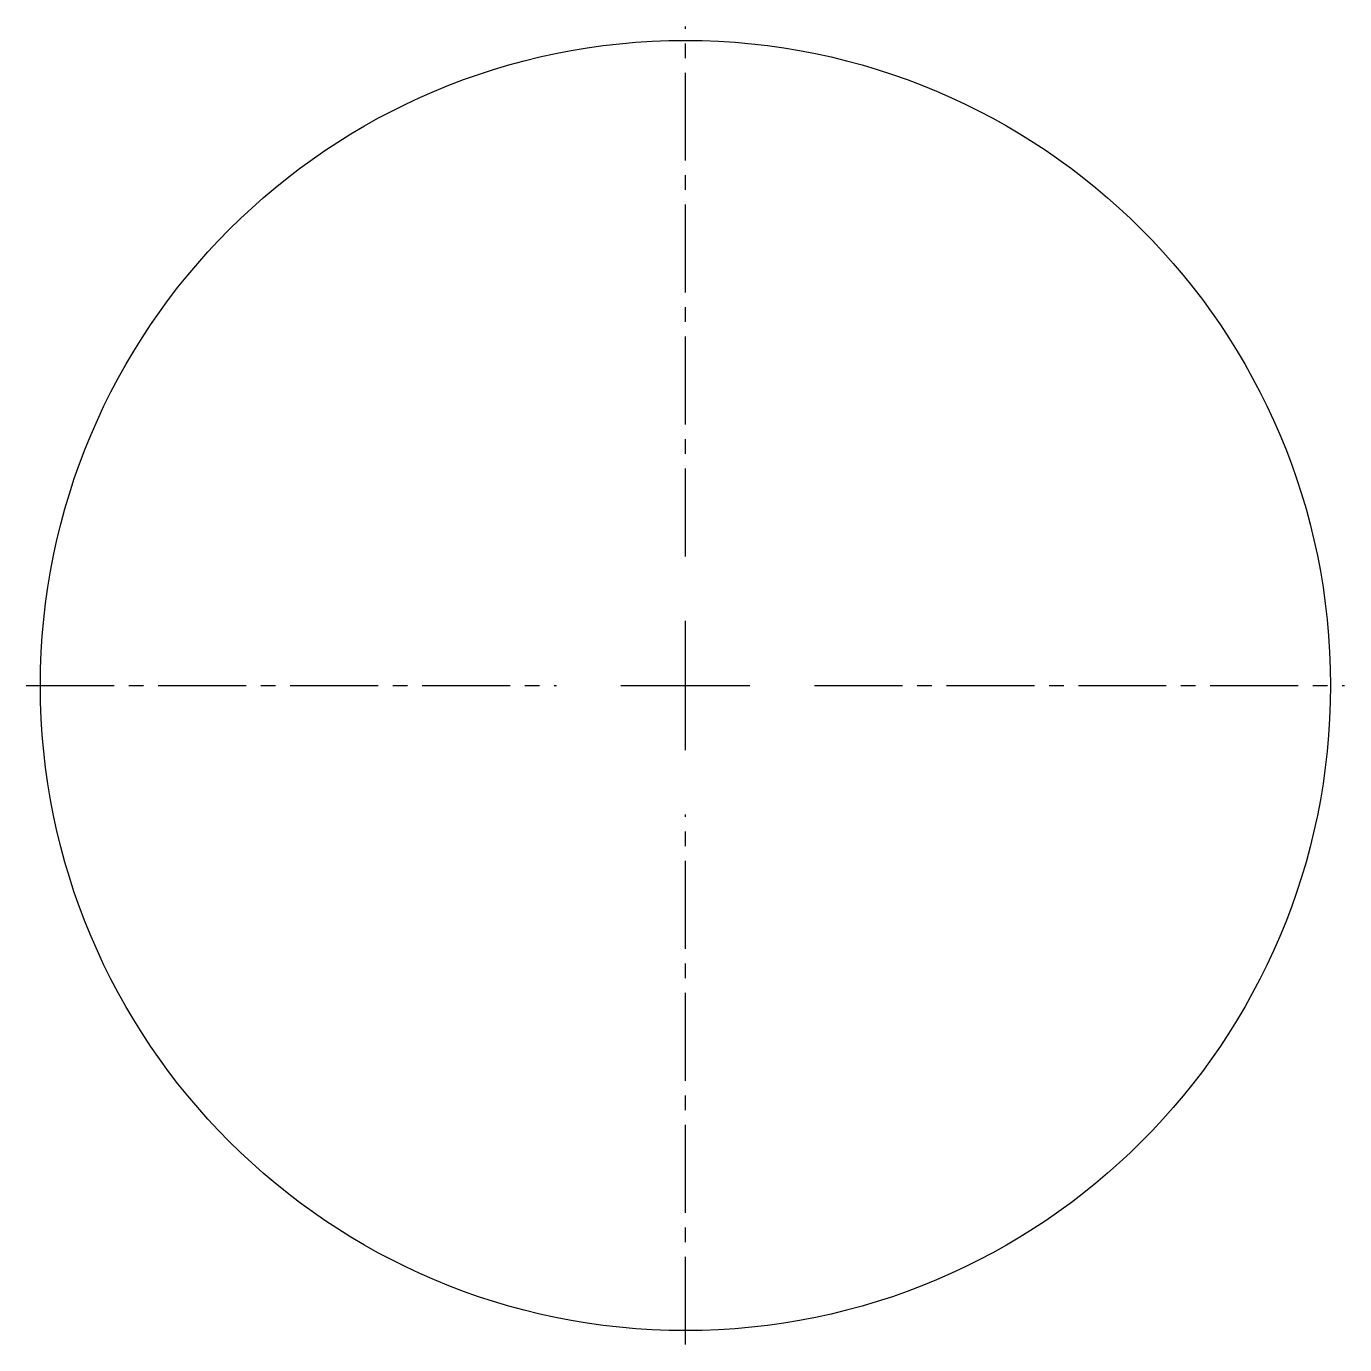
# Model space of a CAD drawing. Header units: inches. Extents: x 102.7 to 113.9, y -478.9 to -467.7.
import ezdxf

# ---------------------------------------------------------------- set-up
doc = ezdxf.new("R2010")
doc.units = ezdxf.units.IN
doc.header["$MEASUREMENT"] = 0
doc.linetypes.add('CENTER2', pattern=[1.125, 0.75, -0.125, 0.125, -0.125])
doc.layers.add('E101-Electrical-1st-floor', color=4, linetype='Continuous', lineweight=9)

# ---------------------------------------------------------------- blocks, each defined once
blk = doc.blocks.new('*U0')
at = {"layer": 'E101-Electrical-1st-floor', "color": 0, "linetype": 'CENTER2', "lineweight": -3, "transparency": 16777216}
for p, q in [((0, 1.1), (0, 5.62)), ((-5.62, 0), (-1.1, 0)), ((1.1, 0), (5.62, 0)), ((0, -5.62), (0, -1.1))]:
    blk.add_line(p, q, dxfattribs=at)
at = {"layer": 'E101-Electrical-1st-floor', "color": 0, "linetype": 'Continuous', "lineweight": -3, "transparency": 16777216}
for p, q in [((0, -0.55), (0, 0.55)), ((-0.55, 0), (0.55, 0))]:
    blk.add_line(p, q, dxfattribs=at)

msp = doc.modelspace()

# ---------------------------------------------------------------- linework, layer by layer
at = {"layer": 'E101-Electrical-1st-floor', "lineweight": -3}
msp.add_circle((108.287, -473.274), 5.5, dxfattribs=at)

# ---------------------------------------------------------------- block references
at = {"layer": 'E101-Electrical-1st-floor', "linetype": 'CENTER2', "lineweight": -3}
msp.add_blockref('*U0', (108.287, -473.274), dxfattribs=at)

doc.saveas('drawing.dxf')
